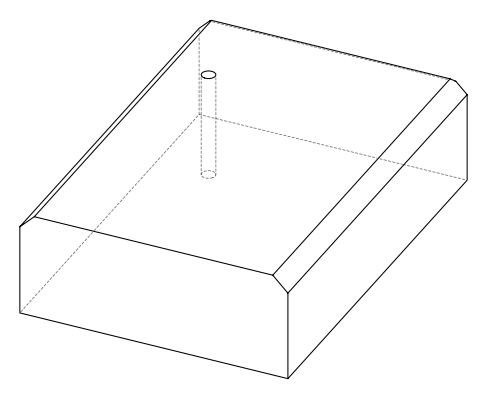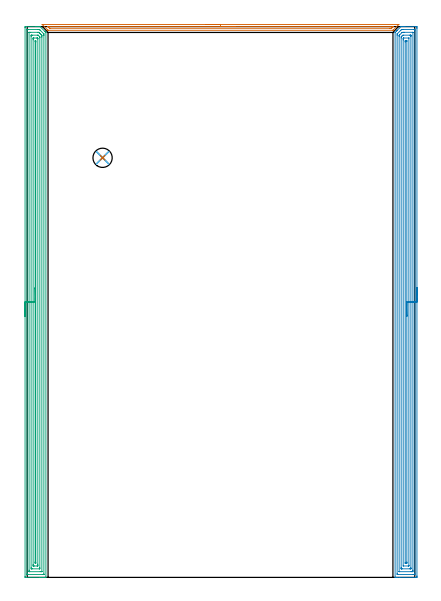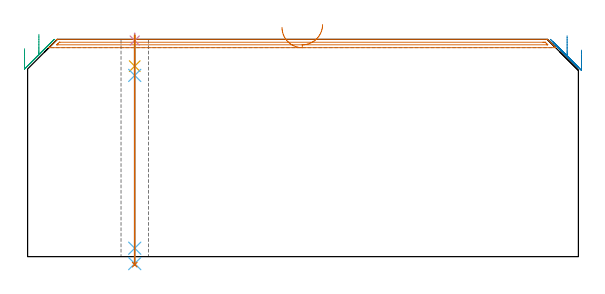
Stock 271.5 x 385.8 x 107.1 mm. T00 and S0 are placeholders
(PLAN: 7 operations, 4 tool changes, 42.6 min)
(1 AREA_MILL | FG_CHAMFER_SURFACE | UGT0205_001 | 4.1 min | 2152 mm3)
(2 AREA_MILL_1 | FG_CHAMFER_SURFACE_1 | UGT0205_001 | 18.73 min | 45099 mm3)
(3 AREA_MILL_2 | FG_CHAMFER_SURFACE_2 | UGT0205_001 | 18.69 min | 41077 mm3)
(4 SPOT_DRILL | STEP1HOLE | NXT0321_9005460120000 | 0.03 min | 2 mm3)
(5 DRILL_BLIND_HOLE_INTO_CENTER | STEP1HOLE | NXT0301_059 | 0.06 min | 730 mm3)
(6 GUN_DRILL_THROUGH_HOLE | STEP1HOLE | UGT0307_005 | 0.52 min | 5107 mm3)
(7 DRILL_TO_ENLARGE_THROUGH_HOLE | STEP1HOLE | NXT0301_102 | 0.45 min | 9457 mm3)
(TOOL UGT0205_001 | Chamfer Mill 20 x 3 x 45 deg. | D20 FL50 Z2)
(TOOL NXT0321_9005460120000 | NC Spot Drill, 142deg, 12mm, Carbide, Uncoated | D12 PA142 FL30 Z2)
(TOOL NXT0301_059 | Carbide Drill 8.8mm [860.1-0880-026A1-MM 2214] | D8.8 PA140 FL47 Z2)
(TOOL UGT0307_005 | Gun Drill 8.3 mm | D8.3 PA130 FL24 Z1)
(TOOL NXT0301_102 | Carbide Drill 13.5mm [860.1-1350-108A1-MM 2214] | D13.5 PA140 FL123 Z2)
(OP 1 AREA_MILL)
G17 G21 G94 G90
T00 M6
G54
G17 G0 G90 X125.4 Y387.3 S1061 M3
G43 Z117.1 H0
Z113.
G94 G1 X125.438 Z112.128 F250.
X125.552 Z111.263
X125.741 Z110.412
X126.003 Z109.58
X126.337 Z108.774
X126.74 Z108.
X127.209 Z107.264
X127.74 Z106.572
X128.329 Z105.929
X128.972 Z105.34
X129.664 Z104.808
X130.4 Z104.34
X131.174 Z103.937
X131.98 Z103.603
X132.812 Z103.341
X133.664 Z103.152
X134.528 Z103.038
X135.4 Z103.
X260.15
X260.198 Y387.298 Z102.998
X260.257 Y387.296 Z102.996
X260.273 Y387.293 Z102.998
X260.283 Y387.29 Z103.
X260.249 Y387.245 Z103.047
X260.119 Y387.118 Z103.18
X256.429 Y383.429 Z106.87
X256.241 Y383.243 Z107.052
X256.194 Y383.204 Z107.089
X256.096 Y383.2 Z107.1
X14.704
X14.605 Y383.204 Z107.089
X14.558 Y383.244 Z107.052
X14.37 Y383.43 Z106.87
X10.681 Y387.118 Z103.18
X10.551 Y387.245 Z103.047
X10.517 Y387.29 Z103.
X10.527 Y387.293 Z102.998
X10.543 Y387.296 Z102.996
X10.602 Y387.298 Z102.998
X10.65 Y387.3 Z103.
X135.4
Y385.886 Z104.414
X255.899 Y385.885 Z104.415
X256.096
X256.342 Y385.882 Z104.418
X256.406 Y385.879 Z104.421
X256.381 Y385.843 Z104.457
X256.205 Y385.659 Z104.641
X256.096 Y385.546 Z104.754
X255.504 Y384.955 Z105.345
X255.202 Y384.657 Z105.643
X255.165 Y384.627 Z105.673
X255.14 Y384.621 Z105.679
X255.081 Y384.618 Z105.682
X254.959 Y384.615 Z105.685
X254.308 Y384.614 Z105.686
X254.066
X15.924 Y384.615 Z105.685
X15.761 Y384.616 Z105.684
X15.68 Y384.619 Z105.681
X15.644 Y384.621 Z105.679
X15.598 Y384.659 Z105.641
X15.001 Y385.25 Z105.05
X14.704 Y385.548 Z104.752
X14.402 Y385.86 Z104.44
X14.39 Y385.88 Z104.42
X14.423 Y385.881 Z104.419
X14.517 Y385.884 Z104.416
X14.704 Y385.885 Z104.415
X14.946 Y385.886 Z104.414
X135.4
X136.272 Z104.452
X137.137 Z104.566
X137.988 Z104.755
X138.82 Z105.017
X139.626 Z105.351
X140.4 Z105.754
X141.136 Z106.223
X141.828 Z106.754
X142.471 Z107.343
X143.06 Z107.986
X143.592 Z108.678
X144.06 Z109.414
X144.463 Z110.188
X144.797 Z110.994
X145.059 Z111.826
X145.248 Z112.678
X145.362 Z113.543
X145.4 Z114.414
G0 Z117.1
M5
M2
(OP 2 AREA_MILL_1)
G17 G21 G94 G90
T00 M6
G54
G17 G0 G90 X273. Y202.9 S1061 M3
G43 Z117.1 H0
Z101.8
G94 G1 Y202.862 Z100.928 F250.
Y202.748 Z100.063
Y202.559 Z99.212
Y202.297 Z98.38
Y201.963 Z97.574
Y201.56 Z96.8
Y201.091 Z96.064
Y200.56 Z95.372
Y199.971 Z94.729
Y199.328 Z94.14
Y198.636 Z93.608
Y197.9 Z93.14
Y197.126 Z92.737
Y196.32 Z92.403
Y195.488 Z92.141
Y194.636 Z91.952
Y193.772 Z91.838
Y192.9 Z91.8
Y0.976
X272.999 Y0.631 Z91.801
X272.995 Y0.088 Z91.803
X272.992 Y0.008 Z91.806
X272.455 Y0. Z92.342
X260.909 Z103.885
X259.498 Z105.298
X259.133 Z105.662
X258.403 Z106.397
X258.148 Z106.652
X257.741 Z107.05
X257.703 Y0.009 Z107.088
X257.7 Y0.184 Z107.1
Y381.592
X257.704 Y381.695 Z107.089
X257.734 Y381.732 Z107.061
X257.842 Y381.842 Z106.957
X258.689 Y382.69 Z106.109
X259.133 Y383.134 Z105.664
X259.281 Y383.281 Z105.519
X261.8 Y385.8 Z103.
X261.955 Z102.844
X262.686 Z102.108
X263.939 Z100.858
X264.462 Z100.332
X271.829 Z92.969
X272.455 Y385.796 Z92.342
X272.992 Y385.792 Z91.806
X272.994 Y385.712 Z91.803
X272.999 Y385.169 Z91.801
X273. Y384.62 Z91.8
Y192.9
X271.586 Z93.214
X271.585 Y2.419 Z93.215
Y2.401
X271.567 Y2.01 Z93.233
X271.093 Y2.002 Z93.707
X270.679 Y2.001 Z94.121
X270.207 Y2. Z94.593
X260.021 Y2.001 Z104.779
X259.547 Y2.003 Z105.253
X259.133 Y2.01 Z105.667
X259.115 Y2.419 Z105.685
Y2.438
Y379.822
X259.133 Y380.674 Z105.667
X259.141 Y380.689 Z105.659
X259.148 Y380.698 Z105.652
X261.83 Y383.38 Z102.97
X262.12 Y383.659 Z102.68
X262.275 Y383.794 Z102.525
X262.686 Y383.797 Z102.114
X263.158 Y383.799 Z101.642
X270.679 Z94.121
X271.153 Y383.797 Z93.647
X271.567 Y383.79 Z93.233
X271.585 Y383.38 Z93.215
Y383.362
X271.586 Y192.9 Z93.214
X270.172 Z94.628
X270.171 Y5.102 Z94.629
X270.17 Y4.72 Z94.63
X270.167 Y4.208 Z94.633
X270.165 Y4.026 Z94.635
X269.989 Y4.008 Z94.811
X269.791 Y4.004 Z95.009
X269.109 Y4. Z95.691
X268.903 Z95.897
X260.909 Y4.001 Z103.891
X260.703 Y4.005 Z104.097
X260.566 Y4.01 Z104.234
X260.534 Y4.016 Z104.266
X260.533 Y4.035 Z104.267
X260.531 Y4.08 Z104.269
X260.529 Y4.208 Z104.271
Y378.909
X260.53 Y379.291 Z104.27
X260.534 Y379.548 Z104.266
X260.535 Y379.608 Z104.265
X260.57 Y379.659 Z104.23
X260.705 Y379.803 Z104.095
X260.807 Y379.907 Z103.993
X260.909 Y380.01 Z103.891
X262.492 Y381.592 Z102.308
X262.591 Y381.687 Z102.209
X262.686 Y381.776 Z102.114
X263.37 Y381.797 Z101.43
X263.574 Y381.798 Z101.226
X264.255 Y381.8 Z100.545
X269.791 Y381.799 Z95.009
X269.997 Y381.795 Z94.803
X270.134 Y381.79 Z94.666
X270.166 Y381.784 Z94.634
X270.167 Y381.765 Z94.633
X270.169 Y381.72 Z94.631
X270.171 Y381.592 Z94.629
X270.172 Y192.9 Z94.628
X268.757 Z96.043
Y6.891
X268.755 Y6.145 Z96.045
X268.752 Y6.037 Z96.048
X268.751 Y6.013 Z96.049
X268.732 Y6.01 Z96.068
X268.678 Y6.005 Z96.122
X268.457 Y6.002 Z96.343
X268.014 Y6. Z96.786
X262.686 Z102.114
X262.242 Y6.002 Z102.558
X262.022 Y6.005 Z102.778
X261.968 Y6.009 Z102.832
X261.949 Y6.012 Z102.851
X261.948 Y6.03 Z102.852
X261.946 Y6.103 Z102.854
X261.943 Y6.745 Z102.857
Y6.891
Y377.869
X261.95 Y378.571 Z102.85
X262.033 Y378.672 Z102.767
X262.26 Y378.909 Z102.54
X262.473 Y379.123 Z102.327
X262.686 Y379.335 Z102.114
X262.921 Y379.566 Z101.879
X263.139 Y379.779 Z101.661
X263.577 Y379.8 Z101.223
X268.014 Z96.786
X268.458 Y379.798 Z96.342
X268.678 Y379.795 Z96.122
X268.732 Y379.791 Z96.068
X268.751 Y379.788 Z96.049
X268.752 Y379.77 Z96.048
X268.754 Y379.697 Z96.046
X268.757 Y379.055 Z96.043
Y378.909
Y192.9
X267.343 Z97.457
Y8.462
X267.34 Y8.243 Z97.46
X267.336 Y8.098 Z97.464
X267.331 Y8.01 Z97.469
X267.295 Y8.007 Z97.505
X267.126 Y8.003 Z97.674
X266.912 Y8. Z97.888
X263.359 Y8.001 Z101.441
X263.357 Y8.003 Z101.443
Y376.445
X263.358 Y377.121 Z101.442
X263.36 Y377.336 Z101.44
X263.364 Y377.552 Z101.436
X263.574 Y377.765 Z101.226
X263.603 Y377.79 Z101.197
X263.628 Y377.794 Z101.172
X263.68 Y377.798 Z101.12
X263.787 Y377.8 Z101.013
X267.341 Y377.799 Z97.459
X267.343 Y377.797 Z97.457
Y192.9
X265.929 Z98.871
Y10.779
X265.928 Y10.468 Z98.872
X265.925 Y10.177 Z98.875
X265.922 Y10.033 Z98.878
X265.917 Y10.01 Z98.883
X265.881 Y10.006 Z98.919
X265.813 Y10.002 Z98.987
X265.35 Y10.001 Z99.45
X264.925 Y10.002 Z99.875
X264.79 Y10.008 Z100.01
X264.778 Y10.01 Z100.022
X264.776 Y10.023 Z100.024
X264.773 Y10.067 Z100.027
X264.772 Y10.156 Z100.028
X264.771 Y375.021 Z100.029
X264.772 Y375.332 Z100.028
X264.775 Y375.623 Z100.025
X264.778 Y375.767 Z100.022
X264.783 Y375.79 Z100.017
X264.819 Y375.794 Z99.981
X264.887 Y375.798 Z99.913
X265.35 Y375.799 Z99.45
X265.775 Y375.798 Z99.025
X265.91 Y375.792 Z98.89
X265.922 Y375.79 Z98.878
X265.924 Y375.777 Z98.876
X265.927 Y375.733 Z98.873
X265.928 Y375.644 Z98.872
X265.929 Y192.9 Z98.871
Y192.028 Z98.909
Y191.163 Z99.023
Y190.312 Z99.212
Y189.48 Z99.474
Y188.674 Z99.808
Y187.9 Z100.211
Y187.164 Z100.68
Y186.472 Z101.211
Y185.829 Z101.8
Y185.24 Z102.443
Y184.708 Z103.135
Y184.24 Z103.871
Y183.837 Z104.645
Y183.503 Z105.451
Y183.241 Z106.283
Y183.052 Z107.135
Y182.938 Z107.999
Y182.9 Z108.871
G0 Z117.1
M5
M2
(OP 3 AREA_MILL_2)
G17 G21 G94 G90
T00 M6
G54
G17 G0 G90 X-1.5 Y182.9 S1061 M3
G43 Z117.1 H0
Z102.5
G94 G1 Y182.938 Z101.628 F250.
Y183.052 Z100.764
Y183.241 Z99.912
Y183.503 Z99.08
Y183.837 Z98.274
Y184.24 Z97.5
Y184.708 Z96.764
Y185.24 Z96.072
Y185.829 Z95.429
Y186.472 Z94.84
Y187.164 Z94.309
Y187.9 Z93.84
Y188.674 Z93.437
Y189.48 Z93.103
Y190.312 Z92.841
Y191.163 Z92.652
Y192.028 Z92.538
Y192.9 Z92.5
Y385.169
X-1.497 Y385.459 Z92.502
X-1.492 Y385.79 Z92.506
X-1.157 Y385.8 Z92.841
X6.246 Z100.241
X6.772 Z100.769
X7.139 Z101.135
X7.664 Z101.66
X8.031 Z102.026
X8.82 Z102.818
X8.872 Z102.87
X8.924 Y385.799 Z102.921
X8.994 Y385.796 Z102.989
X9.037 Y385.765 Z103.033
X12.316 Y382.486 Z106.312
X12.494 Y382.307 Z106.492
X12.94 Y381.861 Z106.938
X13.04 Y381.759 Z107.036
X13.096 Y381.695 Z107.089
X13.1 Y381.592 Z107.1
Y0.184
X13.097 Y0.01 Z107.088
X13.037 Y0.007 Z107.028
X12.602 Y0. Z106.601
X12.335 Z106.335
X11.601 Z105.597
X10.342 Z104.339
X8.924 Z102.919
X-1.157 Z92.841
X-1.492 Y0.01 Z92.506
X-1.499 Y0.343 Z92.5
Y0.354
X-1.5 Y192.9
X-0.086 Z93.914
X-0.085 Y383.465 Z93.915
X-0.084 Y383.55 Z93.916
X-0.079 Y383.718 Z93.921
X-0.073 Y383.791 Z93.927
X-0.053 Y383.793 Z93.947
X-0.001 Y383.796 Z93.999
X0.473 Y383.8 Z94.473
X7.613 Y383.799 Z101.613
X8.031 Y383.796 Z102.031
X8.515 Y383.79 Z102.515
X8.924 Y383.425 Z102.924
X8.939 Y383.411 Z102.939
X11.618 Y380.731 Z105.618
X11.647 Y380.698 Z105.647
X11.679 Y380.651 Z105.679
X11.681 Y380.618 Z105.681
X11.685 Y379.803 Z105.685
X11.686 Y379.719 Z105.686
X11.685 Y2.335 Z105.685
X11.684 Y2.25 Z105.684
X11.679 Y2.082 Z105.679
X11.673 Y2.009 Z105.673
X11.653 Y2.007 Z105.653
X11.601 Y2.004 Z105.601
X11.127 Y2. Z105.127
X0.417 Z94.417
X-0.001 Y2.004 Z93.999
X-0.06 Y2.007 Z93.94
X-0.073 Y2.009 Z93.927
X-0.079 Y2.054 Z93.921
X-0.082 Y2.166 Z93.918
X-0.085 Y2.335 Z93.915
X-0.086 Y2.42 Z93.914
Y192.9
X1.329 Z95.329
Y381.592
X1.33 Y381.706 Z95.33
X1.333 Y381.762 Z95.333
X1.335 Y381.783 Z95.335
X1.369 Y381.79 Z95.369
X1.578 Y381.798 Z95.578
X1.784 Y381.799 Z95.784
X2.469 Y381.8 Z96.469
X7.139 Z101.139
X7.826 Y381.798 Z101.826
X8.031 Y381.791 Z102.031
X8.097 Y381.787 Z102.097
X8.167 Y381.724 Z102.167
X8.306 Y381.592 Z102.306
X8.924 Y380.977 Z102.924
X9.203 Y380.698 Z103.203
X9.816 Y380.084 Z103.816
X10.096 Y379.803 Z104.096
X10.189 Y379.705 Z104.189
X10.26 Y379.629 Z104.26
X10.264 Y379.574 Z104.264
X10.268 Y379.35 Z104.268
X10.271 Y378.909 Z104.271
Y378.453
Y4.208
X10.27 Y4.094 Z104.27
X10.267 Y4.038 Z104.267
X10.265 Y4.017 Z104.265
X10.231 Y4.01 Z104.231
X10.022 Y4.002 Z104.022
X9.816 Y4.001 Z103.816
X9.131 Y4. Z103.131
X1.784 Y4.001 Z95.784
X1.576 Y4.003 Z95.576
X1.438 Y4.006 Z95.438
X1.335 Y4.011 Z95.335
X1.333 Y4.057 Z95.333
X1.331 Y4.208 Z95.331
X1.329 Y4.664 Z95.329
Y5.102
Y192.9
X2.743 Z96.743
Y378.909
X2.747 Y379.732 Z96.747
X2.749 Y379.783 Z96.749
X2.792 Y379.79 Z96.792
X2.902 Y379.795 Z96.902
X3.124 Y379.799 Z97.124
X3.569 Y379.8 Z97.569
X7.139 Z101.139
X7.586 Y379.792 Z101.586
X7.64 Y379.79 Z101.64
X7.722 Y379.717 Z101.722
X7.86 Y379.587 Z101.86
X8.031 Y379.419 Z102.031
X8.541 Y378.909 Z102.541
X8.711 Y378.734 Z102.711
X8.843 Y378.596 Z102.843
X8.85 Y378.495 Z102.85
X8.857 Y378.082 Z102.857
Y378.015
Y6.891
X8.853 Y6.068 Z102.853
X8.851 Y6.017 Z102.851
X8.809 Y6.01 Z102.809
X8.698 Y6.005 Z102.698
X8.476 Y6.001 Z102.476
X3.569 Y6. Z97.569
X3.123 Y6.001 Z97.123
X2.902 Y6.005 Z96.902
X2.791 Y6.01 Z96.791
X2.749 Y6.016 Z96.749
X2.743 Y6.891 Z96.743
Y192.9
X4.157 Z98.157
Y376.531
X4.158 Y377.121 Z98.158
X4.16 Y377.423 Z98.16
X4.164 Y377.73 Z98.164
X4.171 Y377.791 Z98.171
X4.207 Y377.794 Z98.207
X4.292 Y377.797 Z98.292
X4.461 Y377.799 Z98.461
X4.676 Y377.8 Z98.676
X6.461 Y377.799 Z100.461
X7.139 Y377.792 Z101.139
X7.182 Y377.79 Z101.182
X7.228 Y377.762 Z101.228
X7.321 Y377.672 Z101.321
X7.413 Y377.579 Z101.413
X7.433 Y377.557 Z101.433
X7.437 Y377.512 Z101.437
X7.44 Y377.425 Z101.44
X7.442 Y377.121 Z101.442
X7.443 Y9.269 Z101.443
X7.442 Y8.679 Z101.442
X7.44 Y8.377 Z101.44
X7.436 Y8.07 Z101.436
X7.429 Y8.009 Z101.429
X7.393 Y8.007 Z101.393
X7.308 Y8.003 Z101.308
X7.139 Y8.001 Z101.139
X6.924 Y8. Z100.924
X5.139 Z99.139
X4.461 Y8.002 Z98.461
X4.243 Y8.004 Z98.243
X4.173 Y8.01 Z98.173
X4.164 Y8.03 Z98.164
X4.161 Y8.086 Z98.161
X4.158 Y8.679 Z98.158
X4.157 Y8.984 Z98.157
Y192.9
X5.571 Z99.571
X5.572 Y375.467 Z99.572
X5.576 Y375.737 Z99.576
X5.578 Y375.768 Z99.578
X5.589 Y375.79 Z99.589
X5.694 Y375.796 Z99.694
X5.781 Y375.798 Z99.781
X5.981 Y375.79 Z99.981
X6.022 Y375.785 Z100.022
X6.025 Y375.713 Z100.025
X6.028 Y375.551 Z100.028
X6.029 Y375.332 Z100.029
Y374.873
X6.028 Y10.333 Z100.028
X6.024 Y10.063 Z100.024
X6.022 Y10.032 Z100.022
X6.011 Y10.01 Z100.011
X5.906 Y10.004 Z99.906
X5.819 Y10.002 Z99.819
X5.619 Y10.01 Z99.619
X5.578 Y10.015 Z99.578
X5.575 Y10.087 Z99.575
X5.572 Y10.249 Z99.572
X5.571 Y10.468 Z99.571
Y10.927
Y192.9
Y193.772 Z99.609
Y194.636 Z99.723
Y195.488 Z99.912
Y196.32 Z100.174
Y197.126 Z100.508
Y197.9 Z100.911
Y198.636 Z101.38
Y199.328 Z101.911
Y199.971 Z102.5
Y200.56 Z103.143
Y201.091 Z103.835
Y201.56 Z104.571
Y201.963 Z105.345
Y202.297 Z106.151
Y202.559 Z106.983
Y202.748 Z107.835
Y202.862 Z108.7
Y202.9 Z109.571
G0 Z117.1
M5
M2
(OP 4 SPOT_DRILL)
G17 G21 G94 G90
T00 M6
G54
G17 G0 G90 X52.8 Y293.9 S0 M3
G43 Z117.1 H0
G94 G81 G98 Z106.519 F250. R110.1
G80
M5
M2
(OP 5 DRILL_BLIND_HOLE_INTO_CENTER)
G17 G21 G94 G90
T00 M6
G54
G17 G0 G90 X52.8 Y293.9 S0 M3
G43 Z117.1 H1
G94 G81 G98 Z93.9 F250. R109.1
G80
M5
M2
(OP 6 GUN_DRILL_THROUGH_HOLE)
G17 G21 G94 G90
T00 M6
G54
G17 G0 G90 X52.8 Y293.9 M8
G43 Z117.1 H0
Z104.017
S716 M3
G94 G1 Z89.325 F125. M26
G4 X.084
Z4.15 F250.
G4 X.084
Z-3.435 F125.
G4 X.084
M5
M9
G0 Z104.017
Z117.1
M2
(OP 7 DRILL_TO_ENLARGE_THROUGH_HOLE)
G17 G21 G94 G90
T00 M6
G54
G17 G0 G90 X52.8 Y293.9 S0 M3
G43 Z117.1 H1
G94 G73 G98 Z-3.957 F250. Q12.34 R109.1
G80
M5
M2
